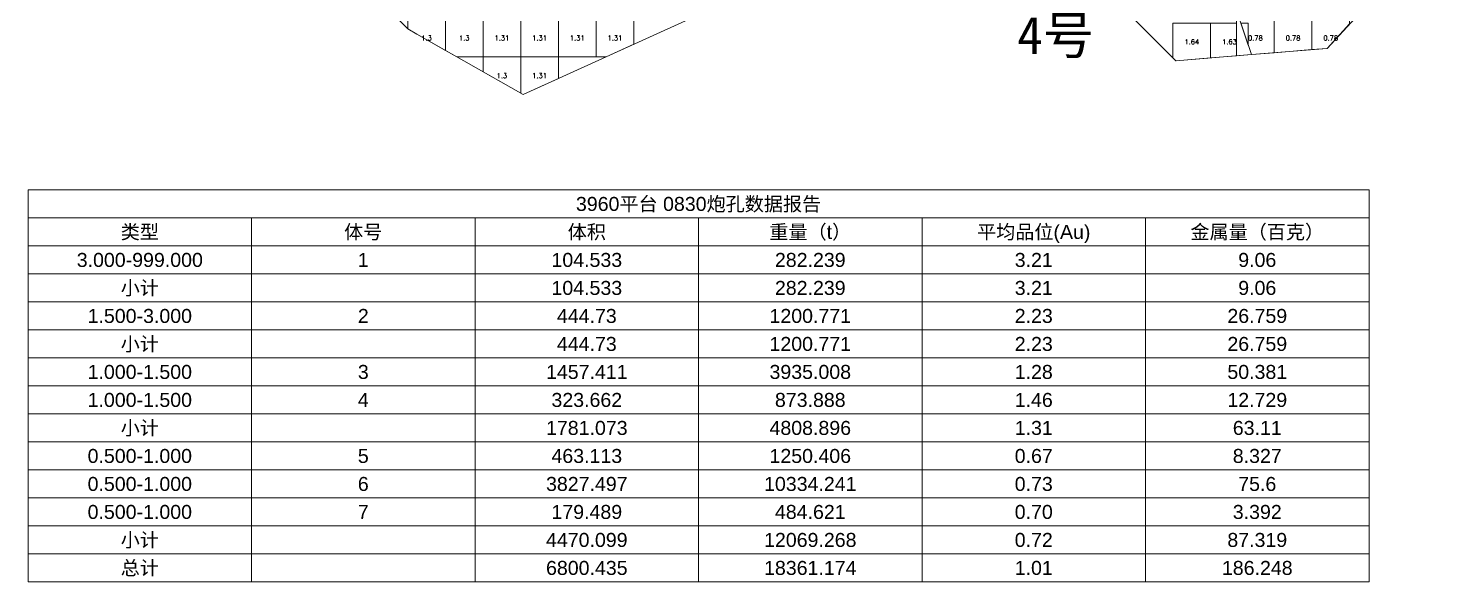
# Model space of a CAD drawing. Header units: inches. Extents: x 470023 to 470064.9, y 4349671.7 to 4349749.2.
# Drawn here: x 470023.01 to 470060.25, y 4349671.7 to 4349686.4 of the extents above; entities that cross this region are included whole.
import ezdxf
from ezdxf.enums import TextEntityAlignment as Align

# ---------------------------------------------------------------- set-up
doc = ezdxf.new("R2010")
doc.units = ezdxf.units.IN
doc.header["$MEASUREMENT"] = 0
for name, color, linetype, lineweight in [('0.500-1.000', 7, 'Continuous', 0), ('1.000-1.500', 7, 'Continuous', 0), ('爆区方格网', 7, 'Continuous', 0)]:
    doc.layers.add(name, color=color, linetype=linetype, lineweight=lineweight)
doc.styles.add('3dmine_textStyle_1', font='txt.shx', dxfattribs={"height": 1, "bigfont": 'gbcbig.shx'})
doc.styles.add('3dmine_textStyle_2', font='arial.ttf', dxfattribs={"height": 1})
doc.styles.add('3dmine_textStyle_3', font='宋体.ttf', dxfattribs={"height": 1})

msp = doc.modelspace()

# ---------------------------------------------------------------- linework, layer by layer
at = {"color": 7, "linetype": 'Continuous', "lineweight": 0, "elevation": 1982.732}
for points in [[(470023.011, 4349681.359), (470023.011, 4349682.102), (470058.605, 4349682.102)], [(470023.011, 4349671.697), (470058.605, 4349671.697), (470058.605, 4349682.102)], [(470023.011, 4349680.615), (470023.011, 4349681.359), (470028.943, 4349681.359)], [(470028.943, 4349680.615), (470028.943, 4349681.359), (470034.875, 4349681.359)], [(470034.875, 4349680.615), (470034.875, 4349681.359), (470040.808, 4349681.359)], [(470040.808, 4349680.615), (470040.808, 4349681.359), (470046.74, 4349681.359)], [(470046.74, 4349680.615), (470046.74, 4349681.359), (470052.673, 4349681.359)], [(470052.673, 4349680.615), (470052.673, 4349681.359), (470058.605, 4349681.359)], [(470023.011, 4349679.872), (470023.011, 4349680.615), (470028.943, 4349680.615)], [(470028.943, 4349679.872), (470028.943, 4349680.615), (470034.875, 4349680.615)], [(470034.875, 4349679.872), (470034.875, 4349680.615), (470040.808, 4349680.615)], [(470040.808, 4349679.872), (470040.808, 4349680.615), (470046.74, 4349680.615)], [(470046.74, 4349679.872), (470046.74, 4349680.615), (470052.673, 4349680.615)], [(470052.673, 4349679.872), (470052.673, 4349680.615), (470058.605, 4349680.615)], [(470023.011, 4349679.129), (470023.011, 4349679.872), (470028.943, 4349679.872)], [(470028.943, 4349679.129), (470028.943, 4349679.872), (470034.875, 4349679.872)], [(470034.875, 4349679.129), (470034.875, 4349679.872), (470040.808, 4349679.872)], [(470040.808, 4349679.129), (470040.808, 4349679.872), (470046.74, 4349679.872)], [(470046.74, 4349679.129), (470046.74, 4349679.872), (470052.673, 4349679.872)], [(470052.673, 4349679.129), (470052.673, 4349679.872), (470058.605, 4349679.872)], [(470023.011, 4349678.386), (470023.011, 4349679.129), (470028.943, 4349679.129)], [(470028.943, 4349678.386), (470028.943, 4349679.129), (470034.875, 4349679.129)], [(470034.875, 4349678.386), (470034.875, 4349679.129), (470040.808, 4349679.129)], [(470040.808, 4349678.386), (470040.808, 4349679.129), (470046.74, 4349679.129)], [(470046.74, 4349678.386), (470046.74, 4349679.129), (470052.673, 4349679.129)], [(470052.673, 4349678.386), (470052.673, 4349679.129), (470058.605, 4349679.129)], [(470023.011, 4349677.643), (470023.011, 4349678.386), (470028.943, 4349678.386)], [(470028.943, 4349677.643), (470028.943, 4349678.386), (470034.875, 4349678.386)], [(470034.875, 4349677.643), (470034.875, 4349678.386), (470040.808, 4349678.386)], [(470040.808, 4349677.643), (470040.808, 4349678.386), (470046.74, 4349678.386)], [(470046.74, 4349677.643), (470046.74, 4349678.386), (470052.673, 4349678.386)], [(470052.673, 4349677.643), (470052.673, 4349678.386), (470058.605, 4349678.386)], [(470023.011, 4349676.899), (470023.011, 4349677.643), (470028.943, 4349677.643)], [(470028.943, 4349676.899), (470028.943, 4349677.643), (470034.875, 4349677.643)], [(470034.875, 4349676.899), (470034.875, 4349677.643), (470040.808, 4349677.643)], [(470040.808, 4349676.899), (470040.808, 4349677.643), (470046.74, 4349677.643)], [(470046.74, 4349676.899), (470046.74, 4349677.643), (470052.673, 4349677.643)], [(470052.673, 4349676.899), (470052.673, 4349677.643), (470058.605, 4349677.643)], [(470023.011, 4349676.156), (470023.011, 4349676.899), (470028.943, 4349676.899)], [(470028.943, 4349676.156), (470028.943, 4349676.899), (470034.875, 4349676.899)], [(470034.875, 4349676.156), (470034.875, 4349676.899), (470040.808, 4349676.899)], [(470040.808, 4349676.156), (470040.808, 4349676.899), (470046.74, 4349676.899)], [(470046.74, 4349676.156), (470046.74, 4349676.899), (470052.673, 4349676.899)], [(470052.673, 4349676.156), (470052.673, 4349676.899), (470058.605, 4349676.899)], [(470023.011, 4349675.413), (470023.011, 4349676.156), (470028.943, 4349676.156)], [(470028.943, 4349675.413), (470028.943, 4349676.156), (470034.875, 4349676.156)], [(470034.875, 4349675.413), (470034.875, 4349676.156), (470040.808, 4349676.156)], [(470040.808, 4349675.413), (470040.808, 4349676.156), (470046.74, 4349676.156)], [(470046.74, 4349675.413), (470046.74, 4349676.156), (470052.673, 4349676.156)], [(470052.673, 4349675.413), (470052.673, 4349676.156), (470058.605, 4349676.156)], [(470023.011, 4349674.67), (470023.011, 4349675.413), (470028.943, 4349675.413)], [(470028.943, 4349674.67), (470028.943, 4349675.413), (470034.875, 4349675.413)], [(470034.875, 4349674.67), (470034.875, 4349675.413), (470040.808, 4349675.413)], [(470040.808, 4349674.67), (470040.808, 4349675.413), (470046.74, 4349675.413)], [(470046.74, 4349674.67), (470046.74, 4349675.413), (470052.673, 4349675.413)], [(470052.673, 4349674.67), (470052.673, 4349675.413), (470058.605, 4349675.413)], [(470023.011, 4349673.927), (470023.011, 4349674.67), (470028.943, 4349674.67)], [(470028.943, 4349673.927), (470028.943, 4349674.67), (470034.875, 4349674.67)], [(470034.875, 4349673.927), (470034.875, 4349674.67), (470040.808, 4349674.67)], [(470040.808, 4349673.927), (470040.808, 4349674.67), (470046.74, 4349674.67)], [(470046.74, 4349673.927), (470046.74, 4349674.67), (470052.673, 4349674.67)], [(470052.673, 4349673.927), (470052.673, 4349674.67), (470058.605, 4349674.67)], [(470023.011, 4349673.183), (470023.011, 4349673.927), (470028.943, 4349673.927)], [(470028.943, 4349673.183), (470028.943, 4349673.927), (470034.875, 4349673.927)], [(470034.875, 4349673.183), (470034.875, 4349673.927), (470040.808, 4349673.927)], [(470040.808, 4349673.183), (470040.808, 4349673.927), (470046.74, 4349673.927)], [(470046.74, 4349673.183), (470046.74, 4349673.927), (470052.673, 4349673.927)], [(470052.673, 4349673.183), (470052.673, 4349673.927), (470058.605, 4349673.927)], [(470023.011, 4349672.44), (470023.011, 4349673.183), (470028.943, 4349673.183)], [(470028.943, 4349672.44), (470028.943, 4349673.183), (470034.875, 4349673.183)], [(470034.875, 4349672.44), (470034.875, 4349673.183), (470040.808, 4349673.183)], [(470040.808, 4349672.44), (470040.808, 4349673.183), (470046.74, 4349673.183)], [(470046.74, 4349672.44), (470046.74, 4349673.183), (470052.673, 4349673.183)], [(470052.673, 4349672.44), (470052.673, 4349673.183), (470058.605, 4349673.183)], [(470023.011, 4349671.697), (470023.011, 4349672.44), (470028.943, 4349672.44)], [(470028.943, 4349671.697), (470028.943, 4349672.44), (470034.875, 4349672.44)], [(470034.875, 4349671.697), (470034.875, 4349672.44), (470040.808, 4349672.44)], [(470040.808, 4349671.697), (470040.808, 4349672.44), (470046.74, 4349672.44)], [(470046.74, 4349671.697), (470046.74, 4349672.44), (470052.673, 4349672.44)], [(470052.673, 4349671.697), (470052.673, 4349672.44), (470058.605, 4349672.44)]]:
    msp.add_lwpolyline(points, dxfattribs=at)
at = {"layer": '0.500-1.000', "color": 4, "linetype": 'Continuous', "lineweight": 0, "true_color": 0x00ffff}
msp.add_lwpolyline([(470060.249, 4349688.849), (470057.493, 4349685.859), (470055.484, 4349685.695), (470054.538, 4349688.504)], dxfattribs=at)
at = {"layer": '1.000-1.500', "color": 5, "linetype": 'Continuous', "lineweight": 0, "true_color": 0x0000ff}
for points in [[(470046.98, 4349695.628), (470045.796, 4349692.872), (470044.612, 4349690.115), (470042.341, 4349691.943), (470041.636, 4349692.51), (470038.796, 4349690.272), (470038.562, 4349690.088), (470041.612, 4349687.115), (470036.153, 4349684.632), (470033.331, 4349686.237), (470033.088, 4349686.375), (470030.088, 4349689.375), (470030.927, 4349691.922), (470031.179, 4349692.686), (470032.822, 4349695.749), (470035.908, 4349696.203), (470039.145, 4349696.679), (470041.317, 4349697.081), (470041.949, 4349697.198), (470043.368, 4349697.461), (470047.591, 4349698.243), (470046.98, 4349695.628)], [(470053.699, 4349692.161), (470053.965, 4349691.003), (470054.538, 4349688.504), (470055.484, 4349685.695), (470053.475, 4349685.531), (470050.475, 4349688.531), (470050.253, 4349689.29), (470049.4, 4349692.201), (470051.766, 4349695.234), (470053.699, 4349692.161)]]:
    msp.add_lwpolyline(points, dxfattribs=at)
at = {"layer": '爆区方格网', "color": 5, "linetype": 'Continuous', "lineweight": 0, "true_color": 0x0000ff}
for points, elevation in [([(470034.089, 4349685.806), (470033.331, 4349686.237), (470033.089, 4349686.374), (470033.089, 4349686.633), (470034.089, 4349686.633), (470034.089, 4349685.806)], 3960.514), ([(470035.089, 4349685.633), (470034.393, 4349685.633), (470034.089, 4349685.806), (470034.089, 4349686.633), (470035.089, 4349686.633), (470035.089, 4349685.633)], 3960.514), ([(470036.089, 4349685.633), (470035.089, 4349685.633), (470035.089, 4349686.633), (470036.089, 4349686.633), (470036.089, 4349685.633)], 3960.514), ([(470037.089, 4349685.633), (470036.089, 4349685.633), (470036.089, 4349686.633), (470037.089, 4349686.633), (470037.089, 4349685.633)], 3960.514), ([(470038.089, 4349685.633), (470037.089, 4349685.633), (470037.089, 4349686.633), (470038.089, 4349686.633), (470038.089, 4349685.633)], 3960.514), ([(470039.089, 4349685.967), (470038.353, 4349685.633), (470038.089, 4349685.633), (470038.089, 4349686.633), (470039.089, 4349686.633), (470039.089, 4349685.967)], 3960.514), ([(470054.401, 4349685.607), (470053.487, 4349685.532), (470053.474, 4349685.532), (470053.401, 4349685.605), (470053.401, 4349686.532), (470054.401, 4349686.532), (470054.401, 4349685.607)], 3960.541), ([(470055.089, 4349685.663), (470055.089, 4349685.663), (470054.401, 4349685.607), (470054.401, 4349686.532), (470055.089, 4349686.532), (470055.089, 4349685.663)], 3960.541), ([(470055.401, 4349685.94), (470055.202, 4349686.532), (470055.401, 4349686.532), (470055.401, 4349685.94)], 3960.541), ([(470036.089, 4349684.668), (470035.089, 4349685.237), (470035.089, 4349685.633), (470036.089, 4349685.633), (470036.089, 4349684.668)], 3960.514), ([(470037.089, 4349685.058), (470036.155, 4349684.633), (470036.151, 4349684.633), (470036.089, 4349684.668), (470036.089, 4349685.633), (470037.089, 4349685.633), (470037.089, 4349685.058)], 3960.514)]:
    msp.add_lwpolyline(points, dxfattribs=dict(at, elevation=elevation))
at = {"layer": '爆区方格网', "color": 4, "linetype": 'Continuous', "lineweight": 0, "true_color": 0x00ffff, "elevation": 3960.677}
for points in [[(470056.089, 4349685.744), (470055.484, 4349685.695), (470055.089, 4349685.663), (470055.089, 4349686.633), (470056.089, 4349686.633), (470056.089, 4349685.744)], [(470057.089, 4349685.826), (470056.089, 4349685.744), (470056.089, 4349686.633), (470057.089, 4349686.633), (470057.089, 4349685.826)], [(470058.089, 4349686.506), (470057.493, 4349685.859), (470057.089, 4349685.826), (470057.089, 4349686.633), (470058.089, 4349686.633), (470058.089, 4349686.506)]]:
    msp.add_lwpolyline(points, dxfattribs=at)

# ---------------------------------------------------------------- texts
at = {"color": 7, "linetype": 'Continuous', "lineweight": 0, "style": '3dmine_textStyle_3'}
msp.add_text('4号', height=1, dxfattribs=at).set_placement((470049.265, 4349685.706, 1982.732))
at = {"color": 5, "linetype": 'Continuous', "lineweight": 0, "true_color": 0x0000ff, "style": '3dmine_textStyle_1'}
for s, p in [('1.3', (470033.589, 4349686.133, 3960.514)), ('1.3', (470034.589, 4349686.133, 3960.514)), ('1.31', (470035.589, 4349686.133, 3960.514)), ('1.31', (470036.589, 4349686.133, 3960.514)), ('1.31', (470037.589, 4349686.133, 3960.514)), ('1.31', (470038.589, 4349686.133, 3960.514)), ('1.64', (470053.901, 4349686.032, 3960.541)), ('1.63', (470054.901, 4349686.032, 3960.541)), ('1.3', (470035.589, 4349685.133, 3960.514)), ('1.31', (470036.589, 4349685.133, 3960.514))]:
    msp.add_text(s, height=0.13, dxfattribs=at).set_placement(p, align=Align.MIDDLE_CENTER)
at = {"color": 4, "linetype": 'Continuous', "lineweight": 0, "true_color": 0x00ffff, "style": '3dmine_textStyle_1'}
for p in [(470055.589, 4349686.133, 3960.677), (470056.589, 4349686.133, 3960.677), (470057.589, 4349686.133, 3960.677)]:
    msp.add_text('0.78', height=0.13, dxfattribs=at).set_placement(p, align=Align.MIDDLE_CENTER)
at = {"color": 7, "linetype": 'Continuous', "lineweight": 0, "style": '3dmine_textStyle_2'}
for s, height, p in [('3960平台 0830炮孔数据报告', 0.3716, (470040.808, 4349681.73, 1982.732)), ('类型', 0.3716, (470025.977, 4349680.987, 1982.732)), ('体号', 0.3716, (470031.909, 4349680.987, 1982.732)), ('体积', 0.3716, (470037.842, 4349680.987, 1982.732)), ('重量（t）', 0.3716, (470043.774, 4349680.987, 1982.732)), ('平均品位(Au)', 0.3716, (470049.706, 4349680.987, 1982.732)), ('金属量（百克）', 0.3716, (470055.639, 4349680.987, 1982.732)), ('3.000-999.000', 0.3716, (470025.977, 4349680.244, 1982.732)), ('1', 0.372, (470031.909, 4349680.244, 1982.732)), ('104.533', 0.3716, (470037.842, 4349680.244, 1982.732)), ('282.239', 0.3716, (470043.774, 4349680.244, 1982.732)), ('3.21', 0.3716, (470049.706, 4349680.244, 1982.732)), ('9.06', 0.3716, (470055.639, 4349680.244, 1982.732)), ('小计', 0.3716, (470025.977, 4349679.501, 1982.732)), ('104.533', 0.3716, (470037.842, 4349679.501, 1982.732)), ('282.239', 0.3716, (470043.774, 4349679.501, 1982.732)), ('3.21', 0.3716, (470049.706, 4349679.501, 1982.732)), ('9.06', 0.3716, (470055.639, 4349679.501, 1982.732)), ('1.500-3.000', 0.3716, (470025.977, 4349678.757, 1982.732)), ('2', 0.372, (470031.909, 4349678.757, 1982.732)), ('444.73', 0.3716, (470037.842, 4349678.757, 1982.732)), ('1200.771', 0.3716, (470043.774, 4349678.757, 1982.732)), ('2.23', 0.3716, (470049.706, 4349678.757, 1982.732)), ('26.759', 0.3716, (470055.639, 4349678.757, 1982.732)), ('小计', 0.3716, (470025.977, 4349678.014, 1982.732)), ('444.73', 0.3716, (470037.842, 4349678.014, 1982.732)), ('1200.771', 0.3716, (470043.774, 4349678.014, 1982.732)), ('2.23', 0.3716, (470049.706, 4349678.014, 1982.732)), ('26.759', 0.3716, (470055.639, 4349678.014, 1982.732)), ('1.000-1.500', 0.3716, (470025.977, 4349677.271, 1982.732)), ('3', 0.372, (470031.909, 4349677.271, 1982.732)), ('1457.411', 0.3716, (470037.842, 4349677.271, 1982.732)), ('3935.008', 0.3716, (470043.774, 4349677.271, 1982.732)), ('1.28', 0.3716, (470049.706, 4349677.271, 1982.732)), ('50.381', 0.3716, (470055.639, 4349677.271, 1982.732)), ('1.000-1.500', 0.3716, (470025.977, 4349676.528, 1982.732)), ('4', 0.372, (470031.909, 4349676.528, 1982.732)), ('323.662', 0.3716, (470037.842, 4349676.528, 1982.732)), ('873.888', 0.3716, (470043.774, 4349676.528, 1982.732)), ('1.46', 0.3716, (470049.706, 4349676.528, 1982.732)), ('12.729', 0.3716, (470055.639, 4349676.528, 1982.732)), ('小计', 0.3716, (470025.977, 4349675.785, 1982.732)), ('1781.073', 0.3716, (470037.842, 4349675.785, 1982.732)), ('4808.896', 0.3716, (470043.774, 4349675.785, 1982.732)), ('1.31', 0.3716, (470049.706, 4349675.785, 1982.732)), ('63.11', 0.3716, (470055.639, 4349675.785, 1982.732)), ('0.500-1.000', 0.3716, (470025.977, 4349675.041, 1982.732)), ('5', 0.372, (470031.909, 4349675.041, 1982.732)), ('463.113', 0.3716, (470037.842, 4349675.041, 1982.732)), ('1250.406', 0.3716, (470043.774, 4349675.041, 1982.732)), ('0.67', 0.3716, (470049.706, 4349675.041, 1982.732)), ('8.327', 0.3716, (470055.639, 4349675.041, 1982.732)), ('0.500-1.000', 0.3716, (470025.977, 4349674.298, 1982.732)), ('6', 0.372, (470031.909, 4349674.298, 1982.732)), ('3827.497', 0.3716, (470037.842, 4349674.298, 1982.732)), ('10334.241', 0.3716, (470043.774, 4349674.298, 1982.732)), ('0.73', 0.3716, (470049.706, 4349674.298, 1982.732)), ('75.6', 0.3716, (470055.639, 4349674.298, 1982.732)), ('0.500-1.000', 0.3716, (470025.977, 4349673.555, 1982.732)), ('7', 0.372, (470031.909, 4349673.555, 1982.732)), ('179.489', 0.3716, (470037.842, 4349673.555, 1982.732)), ('484.621', 0.3716, (470043.774, 4349673.555, 1982.732)), ('0.70', 0.3716, (470049.706, 4349673.555, 1982.732)), ('3.392', 0.3716, (470055.639, 4349673.555, 1982.732)), ('小计', 0.3716, (470025.977, 4349672.812, 1982.732)), ('4470.099', 0.3716, (470037.842, 4349672.812, 1982.732)), ('12069.268', 0.3716, (470043.774, 4349672.812, 1982.732)), ('0.72', 0.3716, (470049.706, 4349672.812, 1982.732)), ('87.319', 0.3716, (470055.639, 4349672.812, 1982.732)), ('总计', 0.3716, (470025.977, 4349672.069, 1982.732)), ('6800.435', 0.3716, (470037.842, 4349672.069, 1982.732)), ('18361.174', 0.3716, (470043.774, 4349672.069, 1982.732)), ('1.01', 0.3716, (470049.706, 4349672.069, 1982.732)), ('186.248', 0.3716, (470055.639, 4349672.069, 1982.732))]:
    msp.add_text(s, height=height, dxfattribs=at).set_placement(p, align=Align.MIDDLE_CENTER)

doc.saveas('drawing.dxf')
